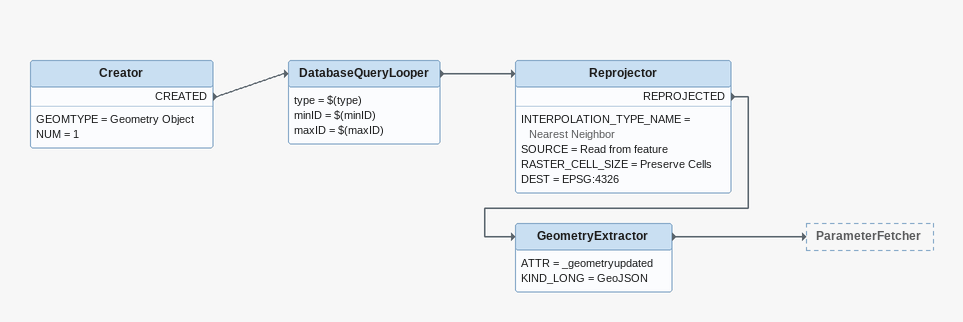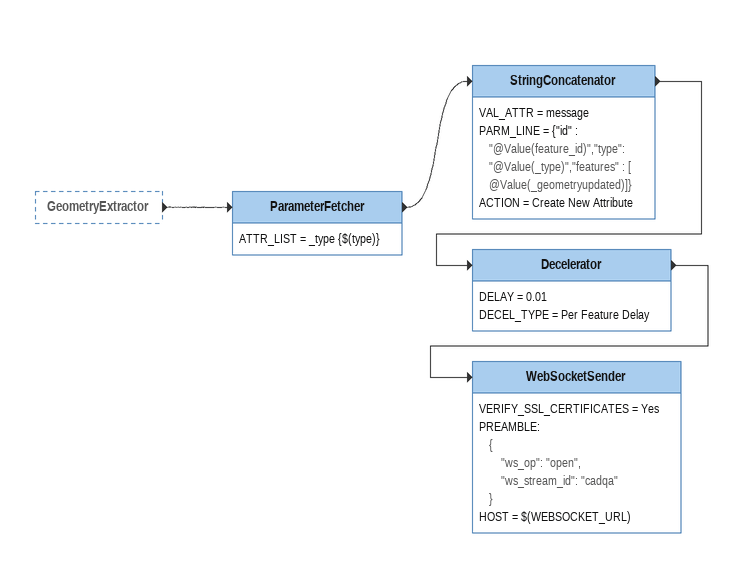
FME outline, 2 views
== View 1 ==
Creator
    GEOMTYPE = Geometry Object
    NUM = 1
    CREATED -> DatabaseQueryLooper
DatabaseQueryLooper
    type = $(type)
    minID = $(minID)
    maxID = $(maxID)
    -> Reprojector
Reprojector
    INTERPOLATION_TYPE_NAME = Nearest Neighbor
    SOURCE = Read from feature
    RASTER_CELL_SIZE = Preserve Cells
    DEST = EPSG:4326
    REPROJECTED -> GeometryExtractor
GeometryExtractor
    ATTR = _geometryupdated
    KIND_LONG = GeoJSON
    -> ParameterFetcher

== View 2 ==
GeometryExtractor [outside]
    -> ParameterFetcher
ParameterFetcher
    ATTR_LIST = _type {$(type)}
    -> StringConcatenator
StringConcatenator
    VAL_ATTR = message
    PARM_LINE = {"id" : "@Value(feature_id)","type": "@Value(_type)","features" : [ @Value(_geometryupdated)]}
    ACTION = Create New Attribute
    -> Decelerator
Decelerator
    DELAY = 0.01
    DECEL_TYPE = Per Feature Delay
    -> WebSocketSender
WebSocketSender
    VERIFY_SSL_CERTIFICATES = Yes
    PREAMBLE:
      {
          "ws_op": "open",
          "ws_stream_id": "cadqa"
      }
    HOST = $(WEBSOCKET_URL)
